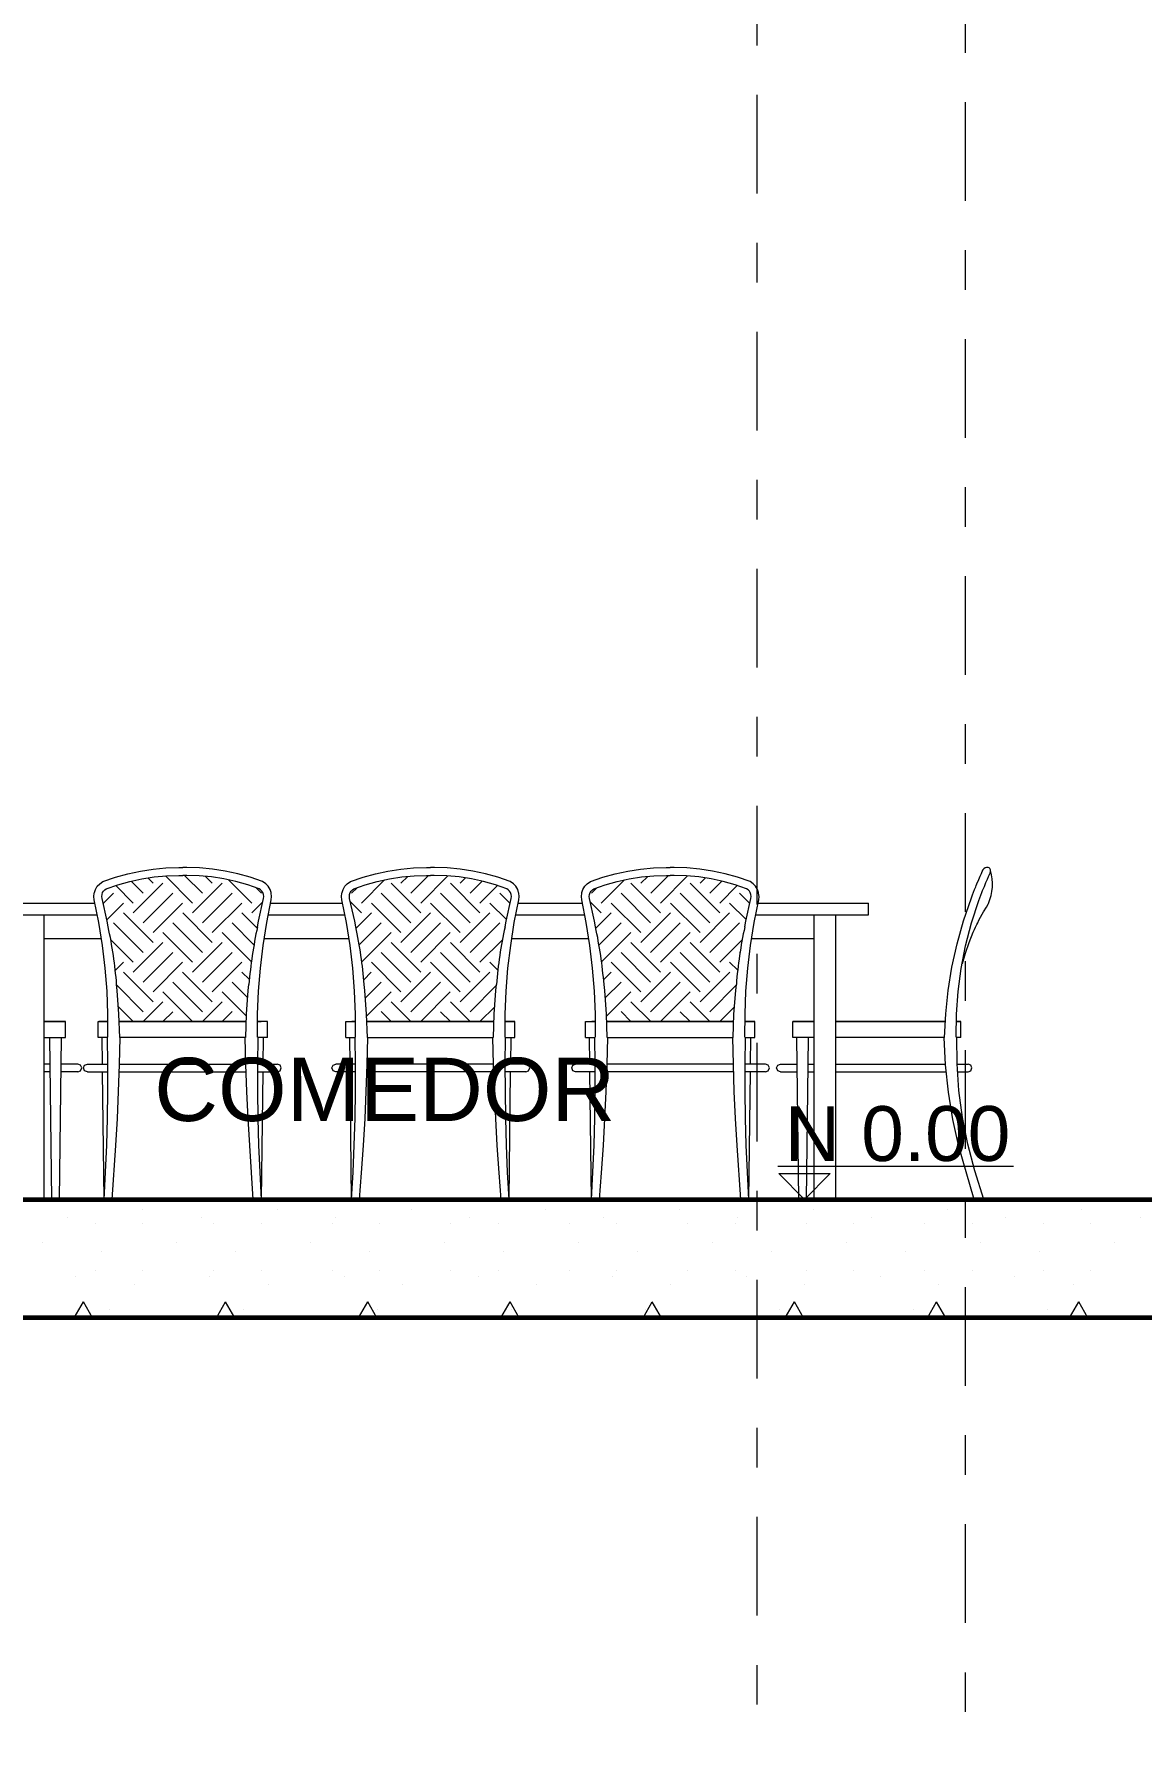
# Model space of a CAD drawing. Header units: metres. Extents: x -50 to 76, y -61 to 14.
# Drawn here: x 56.625 to 59.428, y -40.15 to -35.846 of the extents above; entities that cross this region are included whole.
import ezdxf

# ---------------------------------------------------------------- set-up
doc = ezdxf.new("R2010")
doc.units = ezdxf.units.M
doc.header["$MEASUREMENT"] = 0
for name, pattern in [('CENTER', [2, 1.25, -0.25, 0.25, -0.25]), ('CENTERX2', [4, 2.5, -0.5, 0.5, -0.5]), ('DASHDOT2', [0.5, 0.25, -0.125, 0, -0.125])]:
    doc.linetypes.add(name, pattern=pattern)
for name, color, linetype, lineweight in [('1 CALCAS', 255, 'Continuous', 60), ('1 MUEBLES', 46, 'Continuous', 18), ('1 NIVELES', 145, 'Continuous', 18), ('1 TEXTOS', 4, 'Continuous', 20), ('EJES', 251, 'CENTERX2', 0), ('TEXTOS', 4, 'Continuous', 25)]:
    doc.layers.add(name, color=color, linetype=linetype, lineweight=lineweight)
doc.layers.add('Nuevo_1 PLACA 1ER PISO_Pluma_Nº__169', color=7, linetype='Continuous', lineweight=13, true_color=0x68b353)
doc.styles.add('Estilo_Generado_1', font='arial.ttf')
doc.styles.add('LEROY', font='arial.ttf')

# ---------------------------------------------------------------- blocks, each defined once
blk = doc.blocks.new('FFV')
at = {"layer": '1 MUEBLES', "linetype": 'Continuous'}
h = blk.add_hatch(dxfattribs=at)
h.set_pattern_fill('SOIL', color=256, scale=0.25, style=0, pattern_type=2)
h.set_pattern_definition([(45, (-130.77379, -38.67132), (1e-17, 0.15), [0.10606602, -0.10606602]), (45, (-130.74879, -38.69632), (1e-17, 0.15), [0.10606602, -0.10606602]), (45, (-130.72379, -38.72132), (1e-17, 0.15), [0.10606602, -0.10606602]), (315, (-130.69879, -38.72132), (0.15, -4e-17), [0.10606602, -0.10606602]), (315, (-130.67379, -38.69632), (0.15, -4e-17), [0.10606602, -0.10606602]), (315, (-130.64879, -38.67132), (0.15, -4e-17), [0.10606602, -0.10606602])])
h.paths.add_polyline_path([(57.043, -37.9773), (57.0115, -37.9763), (57.0016, -37.9763), (56.9918, -37.9763), (56.9603, -37.9773), (56.929, -37.9802), (56.898, -37.9849), (56.8672, -37.9916), (56.837, -38.0001), (56.8081, -38.0102), (56.8047, -38.0124), (56.8012, -38.0161), (56.7988, -38.0198), (56.7972, -38.0243), (56.7967, -38.0294), (56.7973, -38.0354), (56.81, -38.0921), (56.8126, -38.1064, -0.035521), (56.8341, -38.2523), (56.8359, -38.268), (56.8401, -38.3272), (56.8408, -38.3463), (56.8484, -38.3463), (56.8657, -38.3463), (56.8837, -38.3463), (56.9024, -38.3463), (56.9216, -38.3463), (56.9412, -38.3463), (56.9609, -38.3463), (57.0424, -38.3463), (57.1625, -38.3463), (57.1632, -38.3272), (57.1674, -38.268), (57.1692, -38.2523, -0.03198), (57.1906, -38.1064), (57.1933, -38.0921), (57.206, -38.0354), (57.2066, -38.0294), (57.2061, -38.0243), (57.2045, -38.0198), (57.2021, -38.0161), (57.1986, -38.0124), (57.1952, -38.0102), (57.1663, -38.0001), (57.1361, -37.9916), (57.1053, -37.9849), (57.0743, -37.9802)])
h = blk.add_hatch(dxfattribs=at)
h.set_pattern_fill('SOIL', color=256, scale=0.25, style=0, pattern_type=2)
h.set_pattern_definition([(135, (245.40394, -38.67132), (-1e-17, 0.15), [0.10606602, -0.10606602]), (135, (245.37894, -38.69632), (-1e-17, 0.15), [0.10606602, -0.10606602]), (135, (245.35394, -38.72132), (-1e-17, 0.15), [0.10606602, -0.10606602]), (225, (245.32894, -38.72132), (-0.15, -4e-17), [0.10606602, -0.10606602]), (225, (245.30394, -38.69632), (-0.15, -4e-17), [0.10606602, -0.10606602]), (225, (245.27894, -38.67132), (-0.15, -4e-17), [0.10606602, -0.10606602])])
h.paths.add_polyline_path([(57.5559, -37.9802), (57.5248, -37.9849), (57.4941, -37.9916), (57.4638, -38.0001), (57.4349, -38.0102), (57.4315, -38.0124), (57.4281, -38.0161), (57.4257, -38.0198), (57.424, -38.0243), (57.4236, -38.0294), (57.4242, -38.0354), (57.4369, -38.0921), (57.4395, -38.1064, -0.03198), (57.461, -38.2523), (57.4627, -38.268), (57.467, -38.3272), (57.4677, -38.3463), (57.5878, -38.3463), (57.6692, -38.3463), (57.689, -38.3463), (57.7085, -38.3463), (57.7277, -38.3463), (57.7464, -38.3463), (57.7645, -38.3463), (57.7818, -38.3463), (57.7894, -38.3463), (57.79, -38.3272), (57.7943, -38.268), (57.796, -38.2523, -0.035521), (57.8175, -38.1064), (57.8201, -38.0921), (57.8328, -38.0354), (57.8335, -38.0294), (57.833, -38.0243), (57.8314, -38.0198), (57.8289, -38.0161), (57.8255, -38.0124), (57.8221, -38.0102), (57.7932, -38.0001), (57.7629, -37.9916), (57.7322, -37.9849), (57.7011, -37.9802), (57.6699, -37.9773), (57.6383, -37.9763), (57.6285, -37.9763), (57.6187, -37.9763), (57.5871, -37.9773)])
h = blk.add_hatch(dxfattribs=at)
h.set_pattern_fill('SOIL', color=256, scale=0.25, style=0, pattern_type=2)
h.set_pattern_definition([(135, (246.01111, -38.67132), (-1e-17, 0.15), [0.10606602, -0.10606602]), (135, (245.98611, -38.69632), (-1e-17, 0.15), [0.10606602, -0.10606602]), (135, (245.96111, -38.72132), (-1e-17, 0.15), [0.10606602, -0.10606602]), (225, (245.93611, -38.72132), (-0.15, -4e-17), [0.10606602, -0.10606602]), (225, (245.91111, -38.69632), (-0.15, -4e-17), [0.10606602, -0.10606602]), (225, (245.88611, -38.67132), (-0.15, -4e-17), [0.10606602, -0.10606602])])
h.paths.add_polyline_path([(58.163, -37.9802), (58.132, -37.9849), (58.1013, -37.9916), (58.071, -38.0001), (58.0421, -38.0102), (58.0387, -38.0124), (58.0353, -38.0161), (58.0328, -38.0198), (58.0312, -38.0243), (58.0307, -38.0294), (58.0314, -38.0354), (58.044, -38.0921), (58.0467, -38.1064, -0.03198), (58.0682, -38.2523), (58.0699, -38.268), (58.0742, -38.3272), (58.0748, -38.3463), (58.1949, -38.3463), (58.2764, -38.3463), (58.2962, -38.3463), (58.3157, -38.3463), (58.3349, -38.3463), (58.3536, -38.3463), (58.3717, -38.3463), (58.3889, -38.3463), (58.3965, -38.3463), (58.3972, -38.3272), (58.4015, -38.268), (58.4032, -38.2523, -0.035521), (58.4247, -38.1064), (58.4273, -38.0921), (58.44, -38.0354), (58.4406, -38.0294), (58.4401, -38.0243), (58.4385, -38.0198), (58.4361, -38.0161), (58.4327, -38.0124), (58.4292, -38.0102), (58.4003, -38.0001), (58.3701, -37.9916), (58.3394, -37.9849), (58.3083, -37.9802), (58.277, -37.9773), (58.2455, -37.9763), (58.2357, -37.9763), (58.2259, -37.9763), (58.1943, -37.9773)])
for p, q in [((56.7853, -38.0039), (56.7914, -37.9977)), ((56.7914, -37.9977), (56.7995, -37.9921)), ((56.7995, -37.9921), (56.8311, -37.981)), ((56.8311, -37.981), (56.8625, -37.9722)), ((56.837, -38.0001), (56.8672, -37.9916)), ((56.8625, -37.9722), (56.8944, -37.9653)), ((56.8672, -37.9916), (56.898, -37.9849)), ((56.8944, -37.9653), (56.9266, -37.9603)), ((56.898, -37.9849), (56.929, -37.9802)), ((56.9266, -37.9603), (56.9591, -37.9573)), ((56.929, -37.9802), (56.9603, -37.9773)), ((56.9591, -37.9573), (56.9915, -37.9563)), ((56.9603, -37.9773), (56.9918, -37.9763)), ((56.9915, -37.9563), (57.0016, -37.9563)), ((56.9918, -37.9763), (57.0016, -37.9763)), ((57.0118, -37.9563), (57.0016, -37.9563)), ((57.0115, -37.9763), (57.0016, -37.9763)), ((57.043, -37.9773), (57.0115, -37.9763)), ((57.0442, -37.9573), (57.0118, -37.9563)), ((57.0743, -37.9802), (57.043, -37.9773)), ((57.0767, -37.9603), (57.0442, -37.9573)), ((57.1053, -37.9849), (57.0743, -37.9802)), ((57.1089, -37.9653), (57.0767, -37.9603)), ((57.1361, -37.9916), (57.1053, -37.9849)), ((57.1408, -37.9722), (57.1089, -37.9653)), ((57.1663, -38.0001), (57.1361, -37.9916)), ((57.1722, -37.981), (57.1408, -37.9722)), ((57.2038, -37.9921), (57.1722, -37.981)), ((57.2119, -37.9977), (57.2038, -37.9921)), ((57.218, -38.0039), (57.2119, -37.9977)), ((57.4122, -38.0039), (57.4182, -37.9977)), ((57.4182, -37.9977), (57.4264, -37.9921)), ((57.4264, -37.9921), (57.458, -37.981)), ((57.458, -37.981), (57.4894, -37.9722)), ((57.4638, -38.0001), (57.4941, -37.9916)), ((57.4894, -37.9722), (57.5212, -37.9653)), ((57.4941, -37.9916), (57.5248, -37.9849)), ((57.5212, -37.9653), (57.5535, -37.9603)), ((57.5248, -37.9849), (57.5559, -37.9802)), ((57.5535, -37.9603), (57.5859, -37.9573)), ((57.5559, -37.9802), (57.5871, -37.9773)), ((57.5859, -37.9573), (57.6184, -37.9563)), ((57.5871, -37.9773), (57.6187, -37.9763)), ((57.6184, -37.9563), (57.6285, -37.9563)), ((57.6187, -37.9763), (57.6285, -37.9763)), ((57.6386, -37.9563), (57.6285, -37.9563)), ((57.6383, -37.9763), (57.6285, -37.9763)), ((57.6699, -37.9773), (57.6383, -37.9763)), ((57.6711, -37.9573), (57.6386, -37.9563)), ((57.7011, -37.9802), (57.6699, -37.9773)), ((57.7036, -37.9603), (57.6711, -37.9573)), ((57.7322, -37.9849), (57.7011, -37.9802)), ((57.7358, -37.9653), (57.7036, -37.9603)), ((57.7629, -37.9916), (57.7322, -37.9849)), ((57.7677, -37.9722), (57.7358, -37.9653)), ((57.7932, -38.0001), (57.7629, -37.9916)), ((57.799, -37.981), (57.7677, -37.9722)), ((57.8306, -37.9921), (57.799, -37.981)), ((57.8388, -37.9977), (57.8306, -37.9921)), ((57.8448, -38.0039), (57.8388, -37.9977)), ((58.0194, -38.0039), (58.0254, -37.9977)), ((58.0254, -37.9977), (58.0336, -37.9921)), ((58.0336, -37.9921), (58.0651, -37.981)), ((58.0651, -37.981), (58.0965, -37.9722)), ((58.071, -38.0001), (58.1013, -37.9916)), ((58.0965, -37.9722), (58.1284, -37.9653)), ((58.1013, -37.9916), (58.132, -37.9849)), ((58.1284, -37.9653), (58.1606, -37.9603)), ((58.132, -37.9849), (58.163, -37.9802)), ((58.1606, -37.9603), (58.1931, -37.9573)), ((58.163, -37.9802), (58.1943, -37.9773)), ((58.1931, -37.9573), (58.2256, -37.9563)), ((58.1943, -37.9773), (58.2259, -37.9763)), ((58.2256, -37.9563), (58.2357, -37.9563)), ((58.2259, -37.9763), (58.2357, -37.9763)), ((58.2458, -37.9563), (58.2357, -37.9563)), ((58.2455, -37.9763), (58.2357, -37.9763)), ((58.277, -37.9773), (58.2455, -37.9763)), ((58.2782, -37.9573), (58.2458, -37.9563)), ((58.3083, -37.9802), (58.277, -37.9773)), ((58.3107, -37.9603), (58.2782, -37.9573)), ((58.3394, -37.9849), (58.3083, -37.9802)), ((58.343, -37.9653), (58.3107, -37.9603)), ((58.3701, -37.9916), (58.3394, -37.9849)), ((58.3748, -37.9722), (58.343, -37.9653)), ((58.4003, -38.0001), (58.3701, -37.9916)), ((58.4062, -37.981), (58.3748, -37.9722)), ((58.4378, -37.9921), (58.4062, -37.981)), ((58.446, -37.9977), (58.4378, -37.9921)), ((58.452, -38.0039), (58.446, -37.9977)), ((59.0106, -38.002), (59.0124, -37.9977)), ((59.0124, -37.9977), (59.0168, -37.9869)), ((59.0168, -37.9869), (59.0205, -37.9782)), ((59.0205, -37.9782), (59.0236, -37.9713)), ((59.0236, -37.9713), (59.0258, -37.9664)), ((59.0258, -37.9664), (59.0271, -37.9635)), ((59.0271, -37.9635), (59.0275, -37.9625)), ((59.0297, -37.9593), (59.0275, -37.9625)), ((59.0329, -37.9571), (59.0297, -37.9593)), ((59.031, -38.0046), (59.0351, -37.9942)), ((59.0366, -37.9563), (59.0329, -37.9571)), ((59.0351, -37.9942), (59.0388, -37.9856)), ((59.0388, -37.9856), (59.0418, -37.9789)), ((59.0418, -37.9789), (59.044, -37.974)), ((59.044, -37.974), (59.0453, -37.9711)), ((59.0453, -37.9711), (59.0457, -37.9702)), ((59.0457, -37.9702), (59.0465, -37.9663)), ((56.7767, -38.0294), (56.7777, -38.0209)), ((56.7775, -38.0377), (56.7767, -38.0294)), ((56.7891, -38.0957), (56.7775, -38.0377)), ((56.7777, -38.0209), (56.7781, -38.0196)), ((56.7781, -38.0196), (56.7805, -38.0122)), ((56.7805, -38.0122), (56.7853, -38.0039)), ((56.7967, -38.0294), (56.7972, -38.0243)), ((56.7973, -38.0349), (56.7967, -38.0294)), ((56.7972, -38.0243), (56.7988, -38.0198)), ((56.81, -38.0921), (56.7972, -38.035)), ((56.7988, -38.0198), (56.8012, -38.0161)), ((56.8012, -38.0161), (56.8047, -38.0124)), ((56.8047, -38.0124), (56.8081, -38.0102)), ((56.8081, -38.0102), (56.837, -38.0001)), ((57.1952, -38.0102), (57.1663, -38.0001)), ((57.1933, -38.0921), (57.2061, -38.035)), ((57.1986, -38.0124), (57.1952, -38.0102)), ((57.2021, -38.0161), (57.1986, -38.0124)), ((57.2045, -38.0198), (57.2021, -38.0161)), ((57.2061, -38.0243), (57.2045, -38.0198)), ((57.206, -38.0349), (57.2066, -38.0294)), ((57.2066, -38.0294), (57.2061, -38.0243)), ((57.2142, -38.0957), (57.2258, -38.0377)), ((57.2228, -38.0122), (57.218, -38.0039)), ((57.2252, -38.0196), (57.2228, -38.0122)), ((57.2256, -38.0209), (57.2252, -38.0196)), ((57.2266, -38.0294), (57.2256, -38.0209)), ((57.2258, -38.0377), (57.2266, -38.0294)), ((57.4035, -38.0294), (57.4046, -38.0209)), ((57.4044, -38.0377), (57.4035, -38.0294)), ((57.416, -38.0957), (57.4044, -38.0377)), ((57.4046, -38.0209), (57.405, -38.0196)), ((57.405, -38.0196), (57.4074, -38.0122)), ((57.4074, -38.0122), (57.4122, -38.0039)), ((57.4236, -38.0294), (57.424, -38.0243)), ((57.4241, -38.0349), (57.4236, -38.0294)), ((57.424, -38.0243), (57.4257, -38.0198)), ((57.4369, -38.0921), (57.4241, -38.035)), ((57.4257, -38.0198), (57.4281, -38.0161)), ((57.4281, -38.0161), (57.4315, -38.0124)), ((57.4315, -38.0124), (57.4349, -38.0102)), ((57.4349, -38.0102), (57.4638, -38.0001)), ((57.8221, -38.0102), (57.7932, -38.0001)), ((57.8201, -38.0921), (57.8329, -38.035)), ((57.8255, -38.0124), (57.8221, -38.0102)), ((57.8289, -38.0161), (57.8255, -38.0124)), ((57.8314, -38.0198), (57.8289, -38.0161)), ((57.833, -38.0243), (57.8314, -38.0198)), ((57.8329, -38.0349), (57.8335, -38.0294)), ((57.8335, -38.0294), (57.833, -38.0243)), ((57.841, -38.0957), (57.8526, -38.0377)), ((57.8496, -38.0122), (57.8448, -38.0039)), ((57.852, -38.0196), (57.8496, -38.0122)), ((57.8525, -38.0209), (57.852, -38.0196)), ((57.8535, -38.0294), (57.8525, -38.0209)), ((57.8526, -38.0377), (57.8535, -38.0294)), ((58.0107, -38.0294), (58.0117, -38.0209)), ((58.0116, -38.0377), (58.0107, -38.0294)), ((58.0232, -38.0957), (58.0116, -38.0377)), ((58.0117, -38.0209), (58.0121, -38.0196)), ((58.0121, -38.0196), (58.0145, -38.0122)), ((58.0145, -38.0122), (58.0194, -38.0039)), ((58.0307, -38.0294), (58.0312, -38.0243)), ((58.0313, -38.0349), (58.0307, -38.0294)), ((58.0312, -38.0243), (58.0328, -38.0198)), ((58.044, -38.0921), (58.0313, -38.035)), ((58.0328, -38.0198), (58.0353, -38.0161)), ((58.0353, -38.0161), (58.0387, -38.0124)), ((58.0387, -38.0124), (58.0421, -38.0102)), ((58.0421, -38.0102), (58.071, -38.0001)), ((58.4292, -38.0102), (58.4003, -38.0001)), ((58.4273, -38.0921), (58.4401, -38.035)), ((58.4327, -38.0124), (58.4292, -38.0102)), ((58.4361, -38.0161), (58.4327, -38.0124)), ((58.4385, -38.0198), (58.4361, -38.0161)), ((58.4401, -38.0243), (58.4385, -38.0198)), ((58.44, -38.0349), (58.4406, -38.0294)), ((58.4406, -38.0294), (58.4401, -38.0243)), ((58.4482, -38.0957), (58.4598, -38.0377)), ((58.4568, -38.0122), (58.452, -38.0039)), ((58.4592, -38.0196), (58.4568, -38.0122)), ((58.4596, -38.0209), (58.4592, -38.0196)), ((58.4607, -38.0294), (58.4596, -38.0209)), ((58.4598, -38.0377), (58.4607, -38.0294)), ((58.9783, -38.0911), (58.9985, -38.0333)), ((58.9985, -38.0329), (59.0011, -38.0258)), ((58.9985, -38.0966), (59.0169, -38.0397)), ((59.0011, -38.0258), (59.0039, -38.0187)), ((59.0039, -38.0187), (59.0064, -38.0122)), ((59.0064, -38.0122), (59.0093, -38.0054)), ((59.0093, -38.0054), (59.0106, -38.002)), ((59.017, -38.0397), (59.0195, -38.033)), ((59.0195, -38.033), (59.022, -38.0263)), ((59.022, -38.0263), (59.0247, -38.0197)), ((59.0247, -38.0197), (59.0265, -38.0147)), ((59.0265, -38.0147), (59.0293, -38.008)), ((59.0293, -38.008), (59.031, -38.0046)), ((56.5133, -38.0463), (56.7793, -38.0463)), ((56.5133, -38.0763), (56.7853, -38.0763)), ((56.6508, -38.7963), (56.6508, -38.0763)), ((57.218, -38.0763), (57.4121, -38.0763)), ((57.224, -38.0463), (57.4061, -38.0463)), ((57.8449, -38.0763), (58.0193, -38.0763)), ((57.8509, -38.0463), (58.0133, -38.0463)), ((58.4521, -38.0763), (58.7376, -38.0763)), ((58.4581, -38.0463), (58.7376, -38.0463)), ((58.6001, -38.7963), (58.6001, -38.0763)), ((58.6551, -38.7963), (58.6551, -38.0763)), ((58.6551, -38.3463), (58.6551, -38.0763)), ((58.7376, -38.0763), (58.7376, -38.0463)), ((59.0181, -38.0881), (59.0287, -38.0688)), ((59.0287, -38.0688), (59.0361, -38.0563)), ((59.0361, -38.0563), (59.0404, -38.0493)), ((59.0404, -38.0493), (59.0415, -38.0477)), ((56.7983, -38.1534), (56.7891, -38.0957)), ((56.8126, -38.1064), (56.81, -38.0921)), ((57.1906, -38.1064), (57.1933, -38.0921)), ((57.205, -38.1534), (57.2142, -38.0957)), ((57.4252, -38.1534), (57.416, -38.0957)), ((57.4395, -38.1064), (57.4369, -38.0921)), ((57.8175, -38.1064), (57.8201, -38.0921)), ((57.8318, -38.1534), (57.841, -38.0957)), ((58.0323, -38.1534), (58.0232, -38.0957)), ((58.0467, -38.1064), (58.044, -38.0921)), ((58.4247, -38.1064), (58.4273, -38.0921)), ((58.439, -38.1534), (58.4482, -38.0957)), ((58.9618, -38.1495), (58.9783, -38.0911)), ((58.9837, -38.1542), (58.9985, -38.0966)), ((58.9923, -38.1463), (59.0031, -38.1198)), ((59.0031, -38.1198), (59.0062, -38.1136)), ((59.0062, -38.1136), (59.0089, -38.1072)), ((59.0089, -38.1072), (59.0118, -38.1009)), ((59.0118, -38.1009), (59.0142, -38.0962)), ((59.0142, -38.0962), (59.017, -38.0898)), ((59.016, -38.092), (59.019, -38.0865)), ((56.6508, -38.3463), (56.6508, -38.1363)), ((56.6508, -38.1363), (56.7956, -38.1363)), ((56.6508, -38.1363), (56.7956, -38.1363)), ((56.8052, -38.2113), (56.7983, -38.1534)), ((57.1981, -38.2113), (57.205, -38.1534)), ((57.2077, -38.1363), (57.4225, -38.1363)), ((57.2077, -38.1363), (57.4225, -38.1363)), ((57.4321, -38.2113), (57.4252, -38.1534)), ((57.8249, -38.2113), (57.8318, -38.1534)), ((57.8346, -38.1363), (58.0296, -38.1363)), ((57.8346, -38.1363), (58.0296, -38.1363)), ((58.0392, -38.2113), (58.0323, -38.1534)), ((58.4321, -38.2113), (58.439, -38.1534)), ((58.4417, -38.1363), (58.6001, -38.1363)), ((58.4417, -38.1363), (58.6001, -38.1363)), ((58.6001, -38.3463), (58.6001, -38.1363)), ((58.9488, -38.2084), (58.9618, -38.1495)), ((58.9726, -38.212), (58.9837, -38.1542)), ((58.9831, -38.1728), (58.9923, -38.1463)), ((56.8099, -38.2695), (56.8052, -38.2113)), ((57.1934, -38.2695), (57.1981, -38.2113)), ((57.4367, -38.2695), (57.4321, -38.2113)), ((57.8203, -38.2695), (57.8249, -38.2113)), ((58.0439, -38.2695), (58.0392, -38.2113)), ((58.4275, -38.2695), (58.4321, -38.2113)), ((58.9393, -38.2676), (58.9488, -38.2084)), ((58.9649, -38.2699), (58.9726, -38.212)), ((58.9753, -38.1994), (58.9831, -38.1728)), ((56.8359, -38.268), (56.8341, -38.2523)), ((57.1674, -38.268), (57.1692, -38.2523)), ((57.4627, -38.268), (57.461, -38.2523)), ((57.7943, -38.268), (57.796, -38.2523)), ((58.0699, -38.268), (58.0682, -38.2523)), ((58.4015, -38.268), (58.4032, -38.2523)), ((56.8122, -38.3278), (56.8099, -38.2695)), ((56.8401, -38.3272), (56.8359, -38.268)), ((57.1632, -38.3272), (57.1674, -38.268)), ((57.1911, -38.3278), (57.1934, -38.2695)), ((57.4391, -38.3278), (57.4367, -38.2695)), ((57.467, -38.3272), (57.4627, -38.268)), ((57.79, -38.3272), (57.7943, -38.268)), ((57.8179, -38.3278), (57.8203, -38.2695)), ((58.0463, -38.3278), (58.0439, -38.2695)), ((58.0742, -38.3272), (58.0699, -38.268)), ((58.3972, -38.3272), (58.4015, -38.268)), ((58.4251, -38.3278), (58.4275, -38.2695)), ((58.9332, -38.3271), (58.9393, -38.2676)), ((58.9607, -38.3279), (58.9649, -38.2699)), ((56.8123, -38.3861), (56.8122, -38.3278)), ((56.8422, -38.3862), (56.8401, -38.3272)), ((57.1611, -38.3862), (57.1632, -38.3272)), ((57.191, -38.3861), (57.1911, -38.3278)), ((57.4392, -38.3861), (57.4391, -38.3278)), ((57.4691, -38.3862), (57.467, -38.3272)), ((57.7879, -38.3862), (57.79, -38.3272)), ((57.8178, -38.3861), (57.8179, -38.3278)), ((58.0463, -38.3861), (58.0463, -38.3278)), ((58.0762, -38.3862), (58.0742, -38.3272)), ((58.3951, -38.3862), (58.3972, -38.3272)), ((58.425, -38.3861), (58.4251, -38.3278)), ((58.9305, -38.3863), (58.9332, -38.3271)), ((58.96, -38.3858), (58.9607, -38.3279)), ((56.6508, -38.3463), (56.6797, -38.3463)), ((56.6797, -38.3463), (56.6508, -38.3463)), ((56.6508, -38.4538), (56.6508, -38.3863)), ((56.6508, -38.3863), (56.6797, -38.3863)), ((56.6699, -38.7963), (56.665, -38.3863)), ((56.6797, -38.3463), (56.6892, -38.3463)), ((56.6835, -38.3463), (56.6797, -38.3463)), ((56.6797, -38.3863), (56.6892, -38.3863)), ((56.6867, -38.3463), (56.6835, -38.3463)), ((56.6888, -38.3463), (56.6867, -38.3463)), ((56.6896, -38.3463), (56.6888, -38.3463)), ((56.6892, -38.3463), (56.6972, -38.3463)), ((56.6892, -38.3863), (56.6972, -38.3863)), ((56.6972, -38.3463), (56.6896, -38.3463)), ((56.6896, -38.7963), (56.6945, -38.3863)), ((56.6972, -38.3463), (56.7025, -38.3463)), ((56.7025, -38.3463), (56.6972, -38.3463)), ((56.6972, -38.3863), (56.7025, -38.3863)), ((56.7025, -38.3463), (56.7044, -38.3463)), ((56.7044, -38.3463), (56.7025, -38.3463)), ((56.7025, -38.3863), (56.7044, -38.3863)), ((56.7044, -38.3863), (56.7044, -38.3463)), ((56.7874, -38.3463), (56.7893, -38.3463)), ((56.7874, -38.3863), (56.7874, -38.3463)), ((56.8024, -38.3863), (56.7874, -38.3863)), ((56.8024, -38.3463), (56.7893, -38.3463)), ((56.7893, -38.3463), (56.7947, -38.3463)), ((56.7947, -38.3463), (56.8024, -38.3463)), ((56.7982, -38.4538), (56.7974, -38.3863)), ((56.8045, -38.3463), (56.8024, -38.3463)), ((56.8024, -38.3463), (56.8123, -38.3463)), ((56.8045, -38.3863), (56.8024, -38.3863)), ((56.8093, -38.3463), (56.8045, -38.3463)), ((56.8093, -38.3863), (56.8045, -38.3863)), ((56.8123, -38.3463), (56.8093, -38.3463)), ((56.8112, -38.3863), (56.8093, -38.3863)), ((56.812, -38.4545), (56.8112, -38.3862)), ((56.8408, -38.3463), (56.8484, -38.3463)), ((56.8565, -38.3463), (56.8408, -38.3463)), ((56.8417, -38.455), (56.8434, -38.3864)), ((56.8565, -38.3863), (56.8428, -38.3863)), ((56.8484, -38.3463), (56.8657, -38.3463)), ((56.8761, -38.3463), (56.8565, -38.3463)), ((56.8761, -38.3863), (56.8565, -38.3863)), ((56.8657, -38.3463), (56.8837, -38.3463)), ((56.8966, -38.3463), (56.8761, -38.3463)), ((56.8966, -38.3863), (56.8761, -38.3863)), ((56.8837, -38.3463), (56.9024, -38.3463)), ((56.9177, -38.3463), (56.8966, -38.3463)), ((56.9177, -38.3863), (56.8966, -38.3863)), ((56.9024, -38.3463), (56.9216, -38.3463)), ((56.9392, -38.3463), (56.9177, -38.3463)), ((56.9392, -38.3863), (56.9177, -38.3863)), ((56.9216, -38.3463), (56.9412, -38.3463)), ((56.9609, -38.3463), (56.9392, -38.3463)), ((56.9609, -38.3863), (56.9392, -38.3863)), ((56.9412, -38.3463), (56.9609, -38.3463)), ((56.9609, -38.3463), (57.0424, -38.3463)), ((57.0424, -38.3463), (56.9609, -38.3463)), ((57.0424, -38.3863), (56.9609, -38.3863)), ((57.1625, -38.3463), (57.0424, -38.3463)), ((57.0641, -38.3463), (57.0424, -38.3463)), ((57.0424, -38.3463), (57.0621, -38.3463)), ((57.0641, -38.3863), (57.0424, -38.3863)), ((57.0621, -38.3463), (57.0817, -38.3463)), ((57.0856, -38.3463), (57.0641, -38.3463)), ((57.0856, -38.3863), (57.0641, -38.3863)), ((57.0817, -38.3463), (57.1009, -38.3463)), ((57.1067, -38.3463), (57.0856, -38.3463)), ((57.1067, -38.3863), (57.0856, -38.3863)), ((57.1009, -38.3463), (57.1196, -38.3463)), ((57.1272, -38.3463), (57.1067, -38.3463)), ((57.1272, -38.3863), (57.1067, -38.3863)), ((57.1196, -38.3463), (57.1376, -38.3463)), ((57.1468, -38.3463), (57.1272, -38.3463)), ((57.1468, -38.3863), (57.1272, -38.3863)), ((57.1376, -38.3463), (57.1549, -38.3463)), ((57.1625, -38.3463), (57.1468, -38.3463)), ((57.1605, -38.3863), (57.1468, -38.3863)), ((57.1549, -38.3463), (57.1625, -38.3463)), ((57.1616, -38.455), (57.1599, -38.3864)), ((57.194, -38.3463), (57.191, -38.3463)), ((57.191, -38.3463), (57.2002, -38.3463)), ((57.1948, -38.3463), (57.191, -38.3463)), ((57.1913, -38.4545), (57.1921, -38.3862)), ((57.194, -38.3863), (57.1921, -38.3863)), ((57.1988, -38.3463), (57.194, -38.3463)), ((57.1988, -38.3863), (57.194, -38.3863)), ((57.198, -38.3463), (57.1948, -38.3463)), ((57.2002, -38.3463), (57.198, -38.3463)), ((57.2009, -38.3463), (57.1988, -38.3463)), ((57.2009, -38.3863), (57.1988, -38.3863)), ((57.2009, -38.3463), (57.2002, -38.3463)), ((57.2159, -38.3463), (57.2009, -38.3463)), ((57.2159, -38.3863), (57.2009, -38.3863)), ((57.2051, -38.4538), (57.2059, -38.3863)), ((57.2159, -38.3863), (57.2159, -38.3463)), ((57.4143, -38.3463), (57.4292, -38.3463)), ((57.4143, -38.3863), (57.4143, -38.3463)), ((57.4143, -38.3863), (57.4292, -38.3863)), ((57.4251, -38.4538), (57.4242, -38.3863)), ((57.4292, -38.3463), (57.4313, -38.3463)), ((57.4292, -38.3463), (57.43, -38.3463)), ((57.4292, -38.3863), (57.4313, -38.3863)), ((57.4391, -38.3463), (57.43, -38.3463)), ((57.43, -38.3463), (57.4321, -38.3463)), ((57.4313, -38.3463), (57.4361, -38.3463)), ((57.4313, -38.3863), (57.4361, -38.3863)), ((57.4321, -38.3463), (57.4354, -38.3463)), ((57.4354, -38.3463), (57.4391, -38.3463)), ((57.4361, -38.3463), (57.4391, -38.3463)), ((57.4361, -38.3863), (57.438, -38.3863)), ((57.4388, -38.4545), (57.438, -38.3862)), ((57.4677, -38.3463), (57.5878, -38.3463)), ((57.4677, -38.3463), (57.4833, -38.3463)), ((57.4753, -38.3463), (57.4677, -38.3463)), ((57.4686, -38.455), (57.4702, -38.3864)), ((57.4696, -38.3863), (57.4833, -38.3863)), ((57.4925, -38.3463), (57.4753, -38.3463)), ((57.4833, -38.3463), (57.503, -38.3463)), ((57.4833, -38.3863), (57.503, -38.3863)), ((57.5106, -38.3463), (57.4925, -38.3463)), ((57.503, -38.3463), (57.5235, -38.3463)), ((57.503, -38.3863), (57.5235, -38.3863)), ((57.5293, -38.3463), (57.5106, -38.3463)), ((57.5235, -38.3463), (57.5445, -38.3463)), ((57.5235, -38.3863), (57.5445, -38.3863)), ((57.5485, -38.3463), (57.5293, -38.3463)), ((57.5445, -38.3463), (57.5661, -38.3463)), ((57.5445, -38.3863), (57.5661, -38.3863)), ((57.568, -38.3463), (57.5485, -38.3463)), ((57.5661, -38.3463), (57.5878, -38.3463)), ((57.5661, -38.3863), (57.5878, -38.3863)), ((57.5878, -38.3463), (57.568, -38.3463)), ((57.6692, -38.3463), (57.5878, -38.3463)), ((57.5878, -38.3463), (57.6692, -38.3463)), ((57.5878, -38.3863), (57.6692, -38.3863)), ((57.689, -38.3463), (57.6692, -38.3463)), ((57.6692, -38.3463), (57.691, -38.3463)), ((57.6692, -38.3863), (57.691, -38.3863)), ((57.7085, -38.3463), (57.689, -38.3463)), ((57.691, -38.3463), (57.7125, -38.3463)), ((57.691, -38.3863), (57.7125, -38.3863)), ((57.7277, -38.3463), (57.7085, -38.3463)), ((57.7125, -38.3463), (57.7336, -38.3463)), ((57.7125, -38.3863), (57.7336, -38.3863)), ((57.7464, -38.3463), (57.7277, -38.3463)), ((57.7336, -38.3463), (57.754, -38.3463)), ((57.7336, -38.3863), (57.754, -38.3863)), ((57.7645, -38.3463), (57.7464, -38.3463)), ((57.754, -38.3463), (57.7737, -38.3463)), ((57.754, -38.3863), (57.7737, -38.3863)), ((57.7818, -38.3463), (57.7645, -38.3463)), ((57.7737, -38.3463), (57.7894, -38.3463)), ((57.7737, -38.3863), (57.7874, -38.3863)), ((57.7894, -38.3463), (57.7818, -38.3463)), ((57.7884, -38.455), (57.7868, -38.3864)), ((57.8179, -38.3463), (57.8209, -38.3463)), ((57.8278, -38.3463), (57.8179, -38.3463)), ((57.8182, -38.4545), (57.819, -38.3862)), ((57.819, -38.3863), (57.8209, -38.3863)), ((57.8209, -38.3463), (57.8257, -38.3463)), ((57.8209, -38.3863), (57.8257, -38.3863)), ((57.8257, -38.3463), (57.8278, -38.3463)), ((57.8257, -38.3863), (57.8278, -38.3863)), ((57.8278, -38.3463), (57.8409, -38.3463)), ((57.8355, -38.3463), (57.8278, -38.3463)), ((57.8278, -38.3863), (57.8427, -38.3863)), ((57.832, -38.4538), (57.8328, -38.3863)), ((57.8409, -38.3463), (57.8355, -38.3463)), ((57.8427, -38.3463), (57.8409, -38.3463)), ((57.8427, -38.3863), (57.8427, -38.3463)), ((58.0214, -38.3463), (58.0364, -38.3463)), ((58.0214, -38.3863), (58.0214, -38.3463)), ((58.0214, -38.3863), (58.0364, -38.3863)), ((58.0322, -38.4538), (58.0314, -38.3863)), ((58.0364, -38.3463), (58.0385, -38.3463)), ((58.0364, -38.3463), (58.0371, -38.3463)), ((58.0364, -38.3863), (58.0385, -38.3863)), ((58.0463, -38.3463), (58.0371, -38.3463)), ((58.0371, -38.3463), (58.0393, -38.3463)), ((58.0385, -38.3463), (58.0433, -38.3463)), ((58.0385, -38.3863), (58.0433, -38.3863)), ((58.0393, -38.3463), (58.0425, -38.3463)), ((58.0425, -38.3463), (58.0463, -38.3463)), ((58.0433, -38.3463), (58.0463, -38.3463)), ((58.0433, -38.3863), (58.0452, -38.3863)), ((58.046, -38.4545), (58.0452, -38.3862)), ((58.0748, -38.3463), (58.1949, -38.3463)), ((58.0748, -38.3463), (58.0905, -38.3463)), ((58.0824, -38.3463), (58.0748, -38.3463)), ((58.0757, -38.455), (58.0774, -38.3864)), ((58.0768, -38.3863), (58.0905, -38.3863)), ((58.0997, -38.3463), (58.0824, -38.3463)), ((58.0905, -38.3463), (58.1102, -38.3463)), ((58.0905, -38.3863), (58.1102, -38.3863)), ((58.1177, -38.3463), (58.0997, -38.3463)), ((58.1102, -38.3463), (58.1306, -38.3463)), ((58.1102, -38.3863), (58.1306, -38.3863)), ((58.1364, -38.3463), (58.1177, -38.3463)), ((58.1306, -38.3463), (58.1517, -38.3463)), ((58.1306, -38.3863), (58.1517, -38.3863)), ((58.1556, -38.3463), (58.1364, -38.3463)), ((58.1517, -38.3463), (58.1732, -38.3463)), ((58.1517, -38.3863), (58.1732, -38.3863)), ((58.1752, -38.3463), (58.1556, -38.3463)), ((58.1732, -38.3463), (58.1949, -38.3463)), ((58.1732, -38.3863), (58.1949, -38.3863)), ((58.1949, -38.3463), (58.1752, -38.3463)), ((58.2764, -38.3463), (58.1949, -38.3463)), ((58.1949, -38.3463), (58.2764, -38.3463)), ((58.1949, -38.3863), (58.2764, -38.3863)), ((58.2962, -38.3463), (58.2764, -38.3463)), ((58.2764, -38.3463), (58.2981, -38.3463)), ((58.2764, -38.3863), (58.2981, -38.3863)), ((58.3157, -38.3463), (58.2962, -38.3463)), ((58.2981, -38.3463), (58.3196, -38.3463)), ((58.2981, -38.3863), (58.3196, -38.3863)), ((58.3349, -38.3463), (58.3157, -38.3463)), ((58.3196, -38.3463), (58.3407, -38.3463)), ((58.3196, -38.3863), (58.3407, -38.3863)), ((58.3536, -38.3463), (58.3349, -38.3463)), ((58.3407, -38.3463), (58.3612, -38.3463)), ((58.3407, -38.3863), (58.3612, -38.3863)), ((58.3717, -38.3463), (58.3536, -38.3463)), ((58.3612, -38.3463), (58.3808, -38.3463)), ((58.3612, -38.3863), (58.3808, -38.3863)), ((58.3889, -38.3463), (58.3717, -38.3463)), ((58.3808, -38.3463), (58.3965, -38.3463)), ((58.3808, -38.3863), (58.3946, -38.3863)), ((58.3965, -38.3463), (58.3889, -38.3463)), ((58.3956, -38.455), (58.3939, -38.3864)), ((58.4251, -38.3463), (58.428, -38.3463)), ((58.435, -38.3463), (58.4251, -38.3463)), ((58.4253, -38.4545), (58.4262, -38.3862)), ((58.4262, -38.3863), (58.428, -38.3863)), ((58.428, -38.3463), (58.4329, -38.3463)), ((58.428, -38.3863), (58.4329, -38.3863)), ((58.4329, -38.3463), (58.435, -38.3463)), ((58.4329, -38.3863), (58.435, -38.3863)), ((58.435, -38.3463), (58.448, -38.3463)), ((58.4426, -38.3463), (58.435, -38.3463)), ((58.435, -38.3863), (58.4499, -38.3863)), ((58.4391, -38.4538), (58.4399, -38.3863)), ((58.448, -38.3463), (58.4426, -38.3463)), ((58.4499, -38.3463), (58.448, -38.3463)), ((58.4499, -38.3863), (58.4499, -38.3463)), ((58.5465, -38.3863), (58.5465, -38.3463)), ((58.5465, -38.3463), (58.5484, -38.3463)), ((58.5484, -38.3463), (58.5465, -38.3463)), ((58.5484, -38.3863), (58.5465, -38.3863)), ((58.5484, -38.3463), (58.5537, -38.3463)), ((58.5537, -38.3463), (58.5484, -38.3463)), ((58.5537, -38.3863), (58.5484, -38.3863)), ((58.5537, -38.3463), (58.5613, -38.3463)), ((58.5617, -38.3463), (58.5537, -38.3463)), ((58.5617, -38.3863), (58.5537, -38.3863)), ((58.5613, -38.7963), (58.5564, -38.3863)), ((58.5613, -38.3463), (58.562, -38.3463)), ((58.5711, -38.3463), (58.5617, -38.3463)), ((58.5711, -38.3863), (58.5617, -38.3863)), ((58.562, -38.3463), (58.5642, -38.3463)), ((58.5642, -38.3463), (58.5674, -38.3463)), ((58.5674, -38.3463), (58.5711, -38.3463)), ((58.5711, -38.3463), (58.6001, -38.3463)), ((58.6001, -38.3463), (58.5711, -38.3463)), ((58.6001, -38.3863), (58.5711, -38.3863)), ((58.581, -38.7963), (58.5859, -38.3863)), ((58.6551, -38.3463), (58.8721, -38.3463)), ((58.8728, -38.3463), (58.6551, -38.3463)), ((58.6551, -38.4538), (58.6551, -38.3863)), ((58.8728, -38.3863), (58.6551, -38.3863)), ((58.8721, -38.3463), (58.8845, -38.3463)), ((58.8874, -38.3463), (58.8728, -38.3463)), ((58.8874, -38.3863), (58.8728, -38.3863)), ((58.8845, -38.3463), (58.8964, -38.3463)), ((58.9014, -38.3463), (58.8874, -38.3463)), ((58.9014, -38.3863), (58.8874, -38.3863)), ((58.8964, -38.3463), (58.9072, -38.3463)), ((58.9142, -38.3463), (58.9014, -38.3463)), ((58.9142, -38.3863), (58.9014, -38.3863)), ((58.9072, -38.3463), (58.9165, -38.3463)), ((58.9255, -38.3463), (58.9142, -38.3463)), ((58.9255, -38.3863), (58.9142, -38.3863)), ((58.9165, -38.3463), (58.9243, -38.3463)), ((58.9243, -38.3463), (58.9323, -38.3463)), ((58.9323, -38.3463), (58.9255, -38.3463)), ((58.9305, -38.3863), (58.9255, -38.3863)), ((58.9605, -38.3463), (58.9623, -38.3463)), ((58.9623, -38.3463), (58.9605, -38.3463)), ((58.9619, -38.4534), (58.9612, -38.3858)), ((58.9623, -38.3863), (58.9612, -38.3863)), ((58.9623, -38.3463), (58.9675, -38.3463)), ((58.9675, -38.3463), (58.9623, -38.3463)), ((58.9675, -38.3863), (58.9623, -38.3863)), ((58.9675, -38.3463), (58.9707, -38.3463)), ((58.9707, -38.3463), (58.9675, -38.3463)), ((58.9707, -38.3863), (58.9675, -38.3863)), ((58.9707, -38.3463), (58.9717, -38.3463)), ((58.9717, -38.3463), (58.9707, -38.3463)), ((58.9717, -38.3863), (58.9707, -38.3863)), ((58.9717, -38.3863), (58.9717, -38.3463)), ((58.9327, -38.456), (58.9294, -38.3868)), ((56.6658, -38.4538), (56.6508, -38.4538)), ((56.7183, -38.4538), (56.6937, -38.4538)), ((56.7353, -38.4538), (56.7183, -38.4538)), ((56.7361, -38.4538), (56.7353, -38.4538)), ((56.743, -38.4568), (56.7361, -38.4538)), ((56.7361, -38.4738), (56.743, -38.4709)), ((56.7459, -38.4638), (56.743, -38.4568)), ((56.743, -38.4709), (56.7459, -38.4638)), ((56.7503, -38.4638), (56.7532, -38.4568)), ((56.7532, -38.4709), (56.7503, -38.4638)), ((56.7532, -38.4568), (56.7603, -38.4538)), ((56.7603, -38.4738), (56.7532, -38.4709)), ((56.7603, -38.4538), (56.7611, -38.4538)), ((56.7611, -38.4538), (56.7783, -38.4538)), ((56.7783, -38.4538), (56.8106, -38.4538)), ((56.8106, -38.4538), (56.812, -38.4538)), ((56.8119, -38.5227), (56.812, -38.4545)), ((56.8393, -38.5235), (56.8417, -38.455)), ((56.8417, -38.4538), (56.8558, -38.4538)), ((56.8558, -38.4538), (56.911, -38.4538)), ((56.911, -38.4538), (56.9722, -38.4538)), ((56.9722, -38.4538), (57.0354, -38.4538)), ((57.0354, -38.4538), (57.0962, -38.4538)), ((57.0962, -38.4538), (57.1505, -38.4538)), ((57.1505, -38.4538), (57.1616, -38.4538)), ((57.164, -38.5235), (57.1616, -38.455)), ((57.1913, -38.4538), (57.1946, -38.4538)), ((57.1914, -38.5227), (57.1913, -38.4545)), ((57.1946, -38.4538), (57.2254, -38.4538)), ((57.2254, -38.4538), (57.241, -38.4538)), ((57.2481, -38.4568), (57.241, -38.4538)), ((57.241, -38.4738), (57.2481, -38.4709)), ((57.251, -38.4638), (57.2481, -38.4568)), ((57.2481, -38.4709), (57.251, -38.4638)), ((57.3792, -38.4638), (57.3821, -38.4568)), ((57.3821, -38.4709), (57.3792, -38.4638)), ((57.3821, -38.4568), (57.3892, -38.4538)), ((57.3892, -38.4738), (57.3821, -38.4709)), ((57.4047, -38.4538), (57.3892, -38.4538)), ((57.4356, -38.4538), (57.4047, -38.4538)), ((57.4388, -38.4538), (57.4356, -38.4538)), ((57.4388, -38.5227), (57.4388, -38.4545)), ((57.4662, -38.5235), (57.4686, -38.455)), ((57.4797, -38.4538), (57.4686, -38.4538)), ((57.534, -38.4538), (57.4797, -38.4538)), ((57.5948, -38.4538), (57.534, -38.4538)), ((57.658, -38.4538), (57.5948, -38.4538)), ((57.7192, -38.4538), (57.658, -38.4538)), ((57.7743, -38.4538), (57.7192, -38.4538)), ((57.7884, -38.4538), (57.7743, -38.4538)), ((57.7908, -38.5235), (57.7884, -38.455)), ((57.8196, -38.4538), (57.8182, -38.4538)), ((57.8183, -38.5227), (57.8182, -38.4545)), ((57.8519, -38.4538), (57.8196, -38.4538)), ((57.8691, -38.4538), (57.8519, -38.4538)), ((57.8699, -38.4538), (57.8691, -38.4538)), ((57.8769, -38.4568), (57.8699, -38.4538)), ((57.8699, -38.4738), (57.8769, -38.4709)), ((57.8799, -38.4638), (57.8769, -38.4568)), ((57.8769, -38.4709), (57.8799, -38.4638)), ((57.9863, -38.4638), (57.9893, -38.4568)), ((57.9893, -38.4709), (57.9863, -38.4638)), ((57.9893, -38.4568), (57.9963, -38.4538)), ((57.9963, -38.4738), (57.9893, -38.4709)), ((58.0119, -38.4538), (57.9963, -38.4538)), ((58.0427, -38.4538), (58.0119, -38.4538)), ((58.046, -38.4538), (58.0427, -38.4538)), ((58.0459, -38.5227), (58.046, -38.4545)), ((58.0734, -38.5235), (58.0757, -38.455)), ((58.0868, -38.4538), (58.0758, -38.4538)), ((58.1411, -38.4538), (58.0868, -38.4538)), ((58.2019, -38.4538), (58.1411, -38.4538)), ((58.2651, -38.4538), (58.2019, -38.4538)), ((58.3264, -38.4538), (58.2651, -38.4538)), ((58.3815, -38.4538), (58.3264, -38.4538)), ((58.3956, -38.4538), (58.3815, -38.4538)), ((58.398, -38.5235), (58.3956, -38.455)), ((58.4268, -38.4538), (58.4253, -38.4538)), ((58.4254, -38.5227), (58.4253, -38.4545)), ((58.4591, -38.4538), (58.4268, -38.4538)), ((58.4762, -38.4538), (58.4591, -38.4538)), ((58.477, -38.4538), (58.4762, -38.4538)), ((58.4841, -38.4568), (58.477, -38.4538)), ((58.477, -38.4738), (58.4841, -38.4709)), ((58.487, -38.4638), (58.4841, -38.4568)), ((58.4841, -38.4709), (58.487, -38.4638)), ((58.5049, -38.4638), (58.5078, -38.4568)), ((58.5078, -38.4709), (58.5049, -38.4638)), ((58.5078, -38.4568), (58.5148, -38.4538)), ((58.5148, -38.4738), (58.5078, -38.4709)), ((58.5148, -38.4538), (58.5156, -38.4538)), ((58.5156, -38.4538), (58.5326, -38.4538)), ((58.5326, -38.4538), (58.5572, -38.4538)), ((58.5851, -38.4538), (58.6001, -38.4538)), ((58.6551, -38.4538), (58.7242, -38.4538)), ((58.7242, -38.4538), (58.7866, -38.4538)), ((58.7866, -38.4538), (58.8467, -38.4538)), ((58.8467, -38.4538), (58.9003, -38.4538)), ((58.9003, -38.4538), (58.9326, -38.4538)), ((58.9399, -38.5251), (58.9327, -38.456)), ((58.9667, -38.521), (58.9619, -38.4534)), ((58.962, -38.4538), (58.9744, -38.4538)), ((58.9744, -38.4538), (58.9897, -38.4538)), ((58.9967, -38.4568), (58.9897, -38.4538)), ((58.9897, -38.4738), (58.9967, -38.4709)), ((58.9996, -38.4638), (58.9967, -38.4568)), ((58.9967, -38.4709), (58.9996, -38.4638)), ((56.6508, -38.7963), (56.6508, -38.4738)), ((56.666, -38.4738), (56.6508, -38.4738)), ((56.7183, -38.4738), (56.6935, -38.4738)), ((56.7353, -38.4738), (56.7183, -38.4738)), ((56.7361, -38.4738), (56.7353, -38.4738)), ((56.7603, -38.4738), (56.7611, -38.4738)), ((56.7611, -38.4738), (56.7783, -38.4738)), ((56.7783, -38.4738), (56.8106, -38.4738)), ((56.8024, -38.7963), (56.7984, -38.4738)), ((56.8106, -38.4738), (56.812, -38.4738)), ((56.8411, -38.4738), (56.8558, -38.4738)), ((56.8558, -38.4738), (56.911, -38.4738)), ((56.911, -38.4738), (56.9722, -38.4738)), ((56.9722, -38.4738), (57.0354, -38.4738)), ((57.0354, -38.4738), (57.0962, -38.4738)), ((57.0962, -38.4738), (57.1505, -38.4738)), ((57.1505, -38.4738), (57.1622, -38.4738)), ((57.1913, -38.4738), (57.1946, -38.4738)), ((57.1946, -38.4738), (57.2254, -38.4738)), ((57.2009, -38.7963), (57.2049, -38.4738)), ((57.2254, -38.4738), (57.241, -38.4738)), ((57.4047, -38.4738), (57.3892, -38.4738)), ((57.4356, -38.4738), (57.4047, -38.4738)), ((57.4292, -38.7963), (57.4253, -38.4738)), ((57.4388, -38.4738), (57.4356, -38.4738)), ((57.4797, -38.4738), (57.4679, -38.4738)), ((57.534, -38.4738), (57.4797, -38.4738)), ((57.5948, -38.4738), (57.534, -38.4738)), ((57.658, -38.4738), (57.5948, -38.4738)), ((57.7192, -38.4738), (57.658, -38.4738)), ((57.7743, -38.4738), (57.7192, -38.4738)), ((57.7891, -38.4738), (57.7743, -38.4738)), ((57.8196, -38.4738), (57.8182, -38.4738)), ((57.8519, -38.4738), (57.8196, -38.4738)), ((57.8278, -38.7963), (57.8317, -38.4738)), ((57.8691, -38.4738), (57.8519, -38.4738)), ((57.8699, -38.4738), (57.8691, -38.4738)), ((58.0119, -38.4738), (57.9963, -38.4738)), ((58.0427, -38.4738), (58.0119, -38.4738)), ((58.0364, -38.7963), (58.0325, -38.4738)), ((58.046, -38.4738), (58.0427, -38.4738)), ((58.0868, -38.4738), (58.0751, -38.4738)), ((58.1411, -38.4738), (58.0868, -38.4738)), ((58.2019, -38.4738), (58.1411, -38.4738)), ((58.2651, -38.4738), (58.2019, -38.4738)), ((58.3264, -38.4738), (58.2651, -38.4738)), ((58.3815, -38.4738), (58.3264, -38.4738)), ((58.3963, -38.4738), (58.3815, -38.4738)), ((58.4268, -38.4738), (58.4254, -38.4738)), ((58.4591, -38.4738), (58.4268, -38.4738)), ((58.435, -38.7963), (58.4389, -38.4738)), ((58.4762, -38.4738), (58.4591, -38.4738)), ((58.477, -38.4738), (58.4762, -38.4738)), ((58.5148, -38.4738), (58.5156, -38.4738)), ((58.5156, -38.4738), (58.5326, -38.4738)), ((58.5326, -38.4738), (58.5574, -38.4738)), ((58.5849, -38.4738), (58.6001, -38.4738)), ((58.6551, -38.7963), (58.6551, -38.4738)), ((58.6551, -38.4738), (58.7242, -38.4738)), ((58.7242, -38.4738), (58.7866, -38.4738)), ((58.7866, -38.4738), (58.8467, -38.4738)), ((58.8467, -38.4738), (58.9003, -38.4738)), ((58.9003, -38.4738), (58.9345, -38.4738)), ((58.9634, -38.4738), (58.9744, -38.4738)), ((58.9744, -38.4738), (58.9897, -38.4738)), ((56.8109, -38.5909), (56.8119, -38.5227)), ((56.8362, -38.592), (56.8393, -38.5235)), ((57.1671, -38.592), (57.164, -38.5235)), ((57.1924, -38.5909), (57.1914, -38.5227)), ((57.4378, -38.5909), (57.4388, -38.5227)), ((57.4631, -38.592), (57.4662, -38.5235)), ((57.7939, -38.592), (57.7908, -38.5235)), ((57.8193, -38.5909), (57.8183, -38.5227)), ((58.0449, -38.5909), (58.0459, -38.5227)), ((58.0702, -38.592), (58.0734, -38.5235)), ((58.4011, -38.592), (58.398, -38.5235)), ((58.4264, -38.5909), (58.4254, -38.5227)), ((58.9512, -38.5941), (58.9399, -38.5251)), ((58.9757, -38.5888), (58.9667, -38.521)), ((56.809, -38.6591), (56.8109, -38.5909)), ((56.8323, -38.6604), (56.8362, -38.592)), ((57.171, -38.6604), (57.1671, -38.592)), ((57.1943, -38.6591), (57.1924, -38.5909)), ((57.4358, -38.6591), (57.4378, -38.5909)), ((57.4592, -38.6604), (57.4631, -38.592)), ((57.7978, -38.6604), (57.7939, -38.592)), ((57.8212, -38.6591), (57.8193, -38.5909)), ((58.043, -38.6591), (58.0449, -38.5909)), ((58.0664, -38.6604), (58.0702, -38.592)), ((58.405, -38.6604), (58.4011, -38.592)), ((58.4283, -38.6591), (58.4264, -38.5909)), ((58.9667, -38.6629), (58.9512, -38.5941)), ((58.989, -38.6566), (58.9757, -38.5888)), ((56.8061, -38.7274), (56.809, -38.6591)), ((56.8231, -38.7963), (56.8323, -38.6604)), ((57.1802, -38.7963), (57.171, -38.6604)), ((57.1972, -38.7274), (57.1943, -38.6591)), ((57.433, -38.7274), (57.4358, -38.6591)), ((57.4545, -38.7288), (57.4592, -38.6604)), ((57.8025, -38.7288), (57.7978, -38.6604)), ((57.824, -38.7274), (57.8212, -38.6591)), ((58.0402, -38.7274), (58.043, -38.6591)), ((58.0617, -38.7288), (58.0664, -38.6604)), ((58.4142, -38.7963), (58.405, -38.6604)), ((58.4312, -38.7274), (58.4283, -38.6591)), ((59.0051, -38.7963), (58.9667, -38.6629)), ((59.0066, -38.7245), (58.989, -38.6566)), ((56.8024, -38.7963), (56.8061, -38.7274)), ((57.2009, -38.7963), (57.1972, -38.7274)), ((57.4292, -38.7963), (57.433, -38.7274)), ((57.4491, -38.7963), (57.4545, -38.7288)), ((57.8079, -38.7963), (57.8025, -38.7288)), ((57.8278, -38.7963), (57.824, -38.7274)), ((58.0364, -38.7963), (58.0402, -38.7274)), ((58.0563, -38.7963), (58.0617, -38.7288)), ((58.435, -38.7963), (58.4312, -38.7274)), ((59.0297, -38.7963), (59.0066, -38.7245))]:
    blk.add_line(p, q, dxfattribs=at)
at = {"layer": '1 MUEBLES', "color": 85, "linetype": 'Continuous', "lineweight": 13, "true_color": 0x68b353}
for p, q in [((57.2601, -38.7963), (57.2601, -38.7963)), ((57.9801, -38.7963), (57.9801, -38.7963))]:
    blk.add_line(p, q, dxfattribs=at)
at = {"layer": '1 MUEBLES', "linetype": 'Continuous'}
for centre, radius, start, end in [((59.0389, -37.964), 0.00797, 342.8238, 106.2842), ((58.9285, -37.9984), 0.1232, 336.425, 16.2137), ((55.7975, -38.3304), 1.0396, 4.3088, 12.4462), ((58.3197, -38.3472), 1.1544, 167.9591, 175.2859), ((56.3105, -38.3472), 1.1544, 4.7141, 12.0409), ((58.8327, -38.3304), 1.0396, 167.5538, 175.6912), ((56.9176, -38.3472), 1.1544, 4.7141, 12.0409), ((59.4398, -38.3304), 1.0396, 167.5538, 175.6912)]:
    blk.add_arc(centre, radius, start, end, dxfattribs=at)

msp = doc.modelspace()

# ---------------------------------------------------------------- linework, layer by layer
at = {"layer": '1 CALCAS'}
msp.add_lwpolyline([(48.6301, -38.7963), (59.7301, -38.7963), (59.7301, -39.0963), (48.6301, -39.0963)], close=True, dxfattribs=at)
at = {"layer": '1 NIVELES', "color": 2, "linetype": 'CENTER'}
for p, q in [((58.5078, -38.7124), (59.1045, -38.7124)), ((58.5756, -38.7963), (58.5103, -38.7313)), ((58.5103, -38.7313), (58.6409, -38.7313)), ((58.5756, -38.7963), (58.6409, -38.7313))]:
    msp.add_line(p, q, dxfattribs=at)
at = {"layer": 'EJES', "linetype": 'DASHDOT2'}
for p, q in [((58.4551, -30.0001), (58.4551, -40.1498)), ((58.9826, -30.0187), (58.9826, -40.1498))]:
    msp.add_line(p, q, dxfattribs=at)
at = {"layer": 'Nuevo_1 PLACA 1ER PISO_Pluma_Nº__169', "color": 85, "linetype": 'Continuous', "lineweight": 13, "true_color": 0x68b353}
for p, q in [((56.7099, -38.8424), (56.7099, -38.8424)), ((56.7801, -38.8563), (56.7801, -38.8563)), ((56.9001, -38.8563), (56.9001, -38.8563)), ((56.9008, -38.8212), (56.9008, -38.8212)), ((57.0493, -38.8424), (57.0493, -38.8424)), ((57.0801, -38.8563), (57.0801, -38.8563)), ((57.2001, -38.8563), (57.2001, -38.8563)), ((57.2402, -38.8212), (57.2402, -38.8212)), ((57.3801, -38.8563), (57.3801, -38.8563)), ((57.3887, -38.8424), (57.3887, -38.8424)), ((57.5001, -38.8563), (57.5001, -38.8563)), ((57.5796, -38.8212), (57.5796, -38.8212)), ((57.6801, -38.8563), (57.6801, -38.8563)), ((57.7281, -38.8424), (57.7281, -38.8424)), ((57.8001, -38.8563), (57.8001, -38.8563)), ((57.9191, -38.8212), (57.9191, -38.8212)), ((57.9801, -38.8563), (57.9801, -38.8563)), ((58.0675, -38.8424), (58.0675, -38.8424)), ((58.1001, -38.8563), (58.1001, -38.8563)), ((58.2585, -38.8212), (58.2585, -38.8212)), ((58.2801, -38.8563), (58.2801, -38.8563)), ((58.4001, -38.8563), (58.4001, -38.8563)), ((58.407, -38.8424), (58.407, -38.8424)), ((58.5801, -38.8563), (58.5801, -38.8563)), ((58.5979, -38.8212), (58.5979, -38.8212)), ((58.7001, -38.8563), (58.7001, -38.8563)), ((58.7464, -38.8424), (58.7464, -38.8424)), ((58.8801, -38.8563), (58.8801, -38.8563)), ((58.9373, -38.8212), (58.9373, -38.8212)), ((59.0001, -38.8563), (59.0001, -38.8563)), ((59.0858, -38.8424), (59.0858, -38.8424)), ((59.1801, -38.8563), (59.1801, -38.8563)), ((59.2767, -38.8212), (59.2767, -38.8212)), ((59.3001, -38.8563), (59.3001, -38.8563)), ((59.4252, -38.8424), (59.4252, -38.8424)), ((56.6463, -38.906), (56.6463, -38.906)), ((56.7948, -38.9272), (56.7948, -38.9272)), ((56.9857, -38.906), (56.9857, -38.906)), ((57.1342, -38.9272), (57.1342, -38.9272)), ((57.3251, -38.906), (57.3251, -38.906)), ((57.4736, -38.9272), (57.4736, -38.9272)), ((57.6645, -38.906), (57.6645, -38.906)), ((57.813, -38.9272), (57.813, -38.9272)), ((58.0039, -38.906), (58.0039, -38.906)), ((58.1524, -38.9272), (58.1524, -38.9272)), ((58.3433, -38.906), (58.3433, -38.906)), ((58.4918, -38.9272), (58.4918, -38.9272)), ((58.6827, -38.906), (58.6827, -38.906)), ((58.8312, -38.9272), (58.8312, -38.9272)), ((59.0221, -38.906), (59.0221, -38.906)), ((59.1706, -38.9272), (59.1706, -38.9272)), ((59.3616, -38.906), (59.3616, -38.906)), ((56.7801, -38.9763), (56.7801, -38.9763)), ((56.9001, -38.9763), (56.9001, -38.9763)), ((57.0801, -38.9763), (57.0801, -38.9763)), ((57.2001, -38.9763), (57.2001, -38.9763)), ((57.3801, -38.9763), (57.3801, -38.9763)), ((57.5001, -38.9763), (57.5001, -38.9763)), ((57.6801, -38.9763), (57.6801, -38.9763)), ((57.8001, -38.9763), (57.8001, -38.9763)), ((57.9801, -38.9763), (57.9801, -38.9763)), ((58.1001, -38.9763), (58.1001, -38.9763)), ((58.2801, -38.9763), (58.2801, -38.9763)), ((58.4001, -38.9763), (58.4001, -38.9763)), ((58.5801, -38.9763), (58.5801, -38.9763)), ((58.7001, -38.9763), (58.7001, -38.9763)), ((58.8801, -38.9763), (58.8801, -38.9763)), ((59.0001, -38.9763), (59.0001, -38.9763)), ((59.1801, -38.9763), (59.1801, -38.9763)), ((59.3001, -38.9763), (59.3001, -38.9763)), ((56.7311, -38.9909), (56.7311, -38.9909)), ((56.8796, -39.0121), (56.8796, -39.0121)), ((57.0705, -38.9909), (57.0705, -38.9909)), ((57.219, -39.0121), (57.219, -39.0121)), ((57.4099, -38.9909), (57.4099, -38.9909)), ((57.5584, -39.0121), (57.5584, -39.0121)), ((57.7493, -38.9909), (57.7493, -38.9909)), ((57.8978, -39.0121), (57.8978, -39.0121)), ((58.0888, -38.9909), (58.0888, -38.9909)), ((58.2373, -39.0121), (58.2373, -39.0121)), ((58.4282, -38.9909), (58.4282, -38.9909)), ((58.5767, -39.0121), (58.5767, -39.0121)), ((58.7676, -38.9909), (58.7676, -38.9909)), ((58.9161, -39.0121), (58.9161, -39.0121)), ((59.107, -38.9909), (59.107, -38.9909)), ((59.2555, -39.0121), (59.2555, -39.0121)), ((56.7269, -39.0963), (56.7501, -39.0561)), ((56.7733, -39.0963), (56.7501, -39.0561)), ((57.0869, -39.0963), (57.1101, -39.0561)), ((57.1333, -39.0963), (57.1101, -39.0561)), ((57.4469, -39.0963), (57.4701, -39.0561)), ((57.4933, -39.0963), (57.4701, -39.0561)), ((57.8069, -39.0963), (57.8301, -39.0561)), ((57.8533, -39.0963), (57.8301, -39.0561)), ((58.1669, -39.0963), (58.1901, -39.0561)), ((58.2133, -39.0963), (58.1901, -39.0561)), ((58.5269, -39.0963), (58.5501, -39.0561)), ((58.5733, -39.0963), (58.5501, -39.0561)), ((58.8869, -39.0963), (58.9101, -39.0561)), ((58.9333, -39.0963), (58.9101, -39.0561)), ((59.2469, -39.0963), (59.2701, -39.0561)), ((59.2933, -39.0963), (59.2701, -39.0561)), ((56.816, -39.0757), (56.816, -39.0757)), ((57.1554, -39.0757), (57.1554, -39.0757)), ((57.4948, -39.0757), (57.4948, -39.0757)), ((57.8342, -39.0757), (57.8342, -39.0757)), ((58.1736, -39.0757), (58.1736, -39.0757)), ((58.513, -39.0757), (58.513, -39.0757)), ((58.8524, -39.0757), (58.8524, -39.0757)), ((59.1918, -39.0757), (59.1918, -39.0757))]:
    msp.add_line(p, q, dxfattribs=at)

# ---------------------------------------------------------------- block references
at = {"layer": '1 MUEBLES'}
msp.add_blockref('FFV', (0, 0), dxfattribs=at)

# ---------------------------------------------------------------- texts
at = {"layer": '1 TEXTOS', "insert": (56.9294, -38.438), "char_height": 0.16, "attachment_point": 1, "style": 'Estilo_Generado_1'}
msp.add_mtext('\\A1;COMEDOR', dxfattribs=at)
at = {"layer": 'TEXTOS', "color": 2, "style": 'LEROY'}
msp.add_text('N 0.00', height=0.13885, rotation=0.0654, dxfattribs=at).set_placement((58.5255, -38.6996))

doc.saveas('drawing.dxf')
